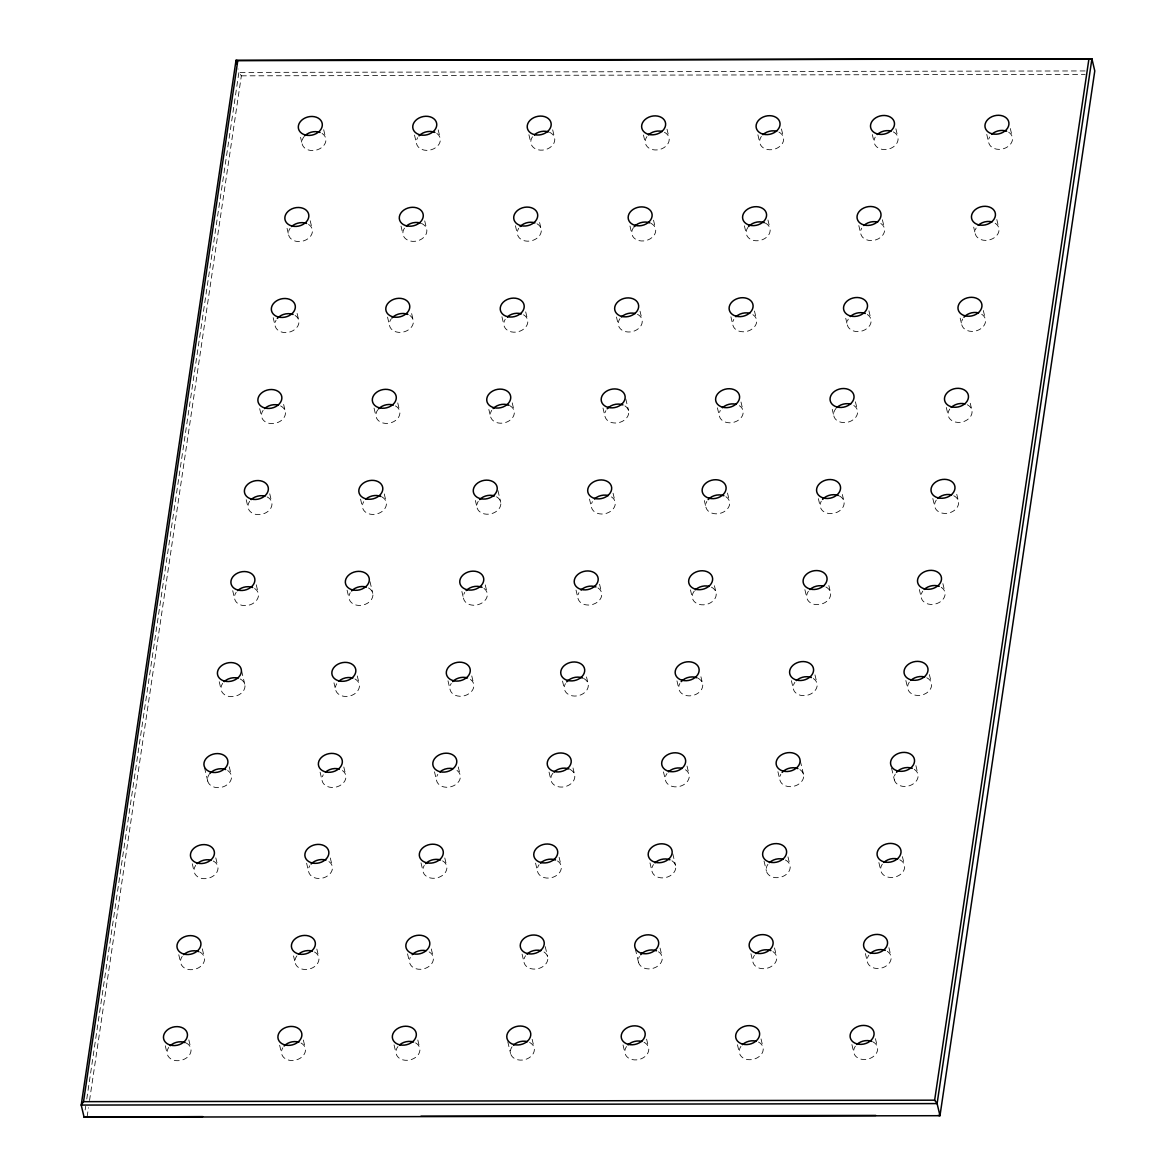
<?xml version="1.0" encoding="UTF-8"?>
<svg xmlns="http://www.w3.org/2000/svg" width="1176" height="1176" viewBox="0 0 1176 1176"><rect width="100%" height="100%" fill="white"/><g stroke="black" fill="none" stroke-linecap="round" stroke-linejoin="round"><path stroke-width="0.75" stroke-dasharray="5 3.75" d="M85.157 1109.938L85.701 1106.293M86.774 1099.031L238.89 72.412L238.081 68.958M87.112 1116.818L88.45 1107.733M89.538 1100.471L241.359 75.823L238.89 72.412L1085.595 70.942M241.359 75.823L1085.139 74.353M1010.316 128.537L1012.301 136.945M986.767 134.431L988.751 142.855M996.822 219.544L998.821 227.968M973.684 227.13L975.272 233.862M983.342 310.567L985.326 318.975M960.189 318.137L961.792 324.885M970.244 403.265L971.846 409.998M895.892 128.772L897.876 137.195M946.312 407.484L948.297 415.892M872.313 134.578L874.312 143.002M956.764 494.273L958.352 501.005M882.397 219.794L884.396 228.203M932.818 498.492L934.817 506.915M858.833 225.601L860.817 234.024M942.887 583.605L944.872 592.028M868.917 310.802L870.902 319.225M919.338 589.514L921.322 597.923M845.75 318.299L847.337 325.032M929.393 674.627L931.377 683.035M855.422 401.825L857.422 410.248M781.452 128.978L783.437 137.401M905.858 680.522L907.843 688.945M832.255 409.321L833.857 416.054M915.913 765.635L917.897 774.058M757.888 134.784L759.872 143.207M842.339 494.523L843.927 501.255M767.957 219.986L769.957 228.409M891.57 768.178L894.363 779.953M818.378 498.653L820.363 507.062M902.418 856.657L904.418 865.08M744.393 225.807L746.393 234.215M828.86 585.545L830.447 592.278M754.477 311.008L756.462 319.431M878.884 862.552L880.868 870.975M804.884 589.661L806.883 598.084M888.938 947.665L890.923 956.088M730.913 316.814L732.898 325.238M814.968 674.877L816.967 683.285M740.998 402.03L742.982 410.439M865.389 953.574L867.388 961.983M667.012 129.184L668.997 137.592M791.404 680.683L793.388 689.092M875.444 1038.687L877.443 1047.11M717.419 407.837L719.418 416.245M800.297 760.843L803.473 774.308M643.448 134.99L645.433 143.398M727.503 493.038L729.502 501.461M851.909 1044.582L853.894 1053.005M653.533 220.191L655.517 228.614M777.924 771.691L779.908 780.114M704.336 500.535L705.923 507.268M787.993 856.907L789.993 865.315M629.968 225.998L631.953 234.421M714.42 585.736L716.008 592.469M640.038 311.214L642.037 319.622M764.033 861.023L766.429 871.122M690.459 589.867L692.443 598.275M774.514 947.915L776.498 956.338M616.474 317.02L618.458 325.429M700.925 676.759L702.528 683.491M625.764 398.855L628.543 410.645M750.95 953.721L752.934 962.144M552.676 129.845L554.675 138.254M676.964 680.875L678.964 689.298M761.034 1038.937L763.018 1047.346M602.994 408.028L604.979 416.451M687.049 766.09L689.033 774.499M528.906 134.726L530.905 143.134M613.063 493.244L615.063 501.652M737.455 1044.744L739.454 1053.152M539.593 222.543L541.18 229.276M663.485 771.897L665.469 780.305M589.499 499.05L591.499 507.459M672.76 853.732L675.553 865.521M515.426 225.733L517.411 234.156M599.584 584.251L601.568 592.675M525.701 311.875L527.701 320.284M649.99 862.905L651.989 871.328M576.019 590.058L578.004 598.481M660.074 948.121L662.073 956.529M501.931 316.756L503.931 325.164M586.501 676.95L588.088 683.682M512.221 402.883L514.206 411.306M635.319 948.87L638.495 962.335M438.207 129.889L440.206 138.298M562.525 681.08L564.524 689.489M646.594 1039.128L648.579 1047.551M488.849 409.454L490.436 416.186M573.006 767.972L574.608 774.705M414.511 135.078L416.495 143.487M497.933 490.539L500.726 502.328M623.03 1044.935L625.015 1053.358M424.727 220.897L426.712 229.32M549.045 772.088L551.029 780.511M475.369 500.462L476.956 507.194M559.129 857.304L561.114 865.712M401.016 226.086L403.015 234.509M485.247 584.913L487.246 593.336M411.644 313.595L413.232 320.328M535.565 863.111L537.55 871.534M461.874 591.484L463.476 598.216M545.238 946.636L547.634 956.735M387.536 317.108L389.521 325.517M471.767 675.935L473.752 684.359M397.753 402.927L399.737 411.35M522.07 954.118L524.07 962.541M323.694 129.727L325.678 138.151M447.997 680.816L449.982 689.224M532.155 1039.334L534.139 1047.757M374.041 408.116L376.041 416.539M458.272 766.958L460.272 775.366M300.556 137.313L302.144 144.045M384.273 493.949L386.257 502.373M507.797 1041.774L510.575 1053.564M310.214 220.75L312.199 229.158M434.503 771.823L436.502 780.247M360.562 499.139L362.546 507.562M444.793 857.965L446.777 866.389M287.062 228.335L288.649 235.068M369.984 581.591L372.777 593.38M297.116 313.448L298.704 320.181M421.023 862.846L423.007 871.254M347.082 590.146L349.066 598.569M431.313 948.988L433.297 957.396M273.185 317.667L275.169 326.075M357.298 675.98L359.283 684.403M283.636 404.456L285.224 411.188M407.543 953.854L409.527 962.277M333.984 682.844L335.572 689.592M417.818 1039.996L419.803 1048.419M259.69 408.675L261.689 417.098M343.804 767.002L345.803 775.41M269.745 493.788L271.744 502.211M394.048 1044.876L396.047 1053.299M320.107 772.191L322.092 780.599M246.21 499.697L248.195 508.105M330.324 858.01L332.308 866.433M256.265 584.81L258.25 593.233M306.613 863.199L308.612 871.622M232.716 590.705L234.715 599.128M316.844 949.032L318.828 957.44M241.58 670.776L244.77 684.241M293.53 955.897L295.117 962.63M219.236 681.727L221.22 690.136M303.349 1040.04L305.348 1048.463M229.291 766.84L231.275 775.263M279.638 1045.229L281.637 1053.652M204.55 767.693L207.74 781.158M215.811 857.863L217.795 866.271M192.261 863.757L194.261 872.166M202.316 948.87L204.315 957.293M178.781 954.765L180.766 963.188M188.836 1039.893L190.821 1048.301M165.287 1045.787L167.286 1054.21M1008.67 132.212A12.142 9.305 -13.3 0 1 1010.155 144.619A12.142 9.305 -13.3 0 1 994.396 148.573A12.142 9.305 -13.3 0 1 989.619 136.989M778.88 132.094A12.142 9.305 -13.3 0 1 781.481 144.766A12.142 9.305 -13.3 0 1 765.12 148.808A12.142 9.305 -13.3 0 1 761.372 136.416M537.006 223.763A12.142 9.305 -13.3 0 1 539.02 236.317A12.142 9.305 -13.3 0 1 522.952 240.301A12.142 9.305 -13.3 0 1 518.69 228.306M650.96 223.322A12.142 9.305 -13.3 0 1 653.562 235.994A12.142 9.305 -13.3 0 1 637.201 240.022A12.142 9.305 -13.3 0 1 633.452 227.629M995.19 223.234A12.142 9.305 -13.3 0 1 996.66 235.641A12.142 9.305 -13.3 0 1 980.916 239.581A12.142 9.305 -13.3 0 1 976.139 227.997M421.39 223.396A12.142 9.305 -13.3 0 1 424.933 236.082A12.142 9.305 -13.3 0 1 408.337 240.419A12.142 9.305 -13.3 0 1 404.794 227.732M308.568 224.425A12.142 9.305 -13.3 0 1 309.788 237.126A12.142 9.305 -13.3 0 1 293.588 240.492A12.142 9.305 -13.3 0 1 290.104 228.276M765.4 223.117A12.142 9.305 -13.3 0 1 768.002 235.788A12.142 9.305 -13.3 0 1 751.626 239.816A12.142 9.305 -13.3 0 1 747.877 227.438M867.315 314.477A12.142 9.305 -13.3 0 1 868.711 326.899A12.142 9.305 -13.3 0 1 852.938 330.779A12.142 9.305 -13.3 0 1 848.249 319.166M409.865 315.477A12.142 9.305 -13.3 0 1 410.439 328.251A12.142 9.305 -13.3 0 1 394.166 331.132A12.142 9.305 -13.3 0 1 391.299 318.755M523.526 314.786A12.142 9.305 -13.3 0 1 525.525 327.34A12.142 9.305 -13.3 0 1 509.458 331.309A12.142 9.305 -13.3 0 1 505.21 319.313M637.48 314.33A12.142 9.305 -13.3 0 1 640.082 327.001A12.142 9.305 -13.3 0 1 623.706 331.044A12.142 9.305 -13.3 0 1 619.958 318.652M295.088 315.447A12.142 9.305 -13.3 0 1 296.558 327.854A12.142 9.305 -13.3 0 1 280.814 331.794A12.142 9.305 -13.3 0 1 276.037 320.225M981.695 314.242A12.142 9.305 -13.3 0 1 983.18 326.649A12.142 9.305 -13.3 0 1 967.422 330.603A12.142 9.305 -13.3 0 1 962.659 319.019M887.292 951.355A12.142 9.305 -13.3 0 1 888.527 964.041A12.142 9.305 -13.3 0 1 872.313 967.422A12.142 9.305 -13.3 0 1 868.843 955.206M314.521 952.001A12.142 9.305 -13.3 0 1 316.565 964.79A12.142 9.305 -13.3 0 1 300.101 968.407A12.142 9.305 -13.3 0 1 296.911 955.867M199.714 952.016A12.142 9.305 -13.3 0 1 202.404 964.673A12.142 9.305 -13.3 0 1 186.043 968.774A12.142 9.305 -13.3 0 1 182.221 956.397M872.842 1041.833A12.142 9.305 -13.3 0 1 875.532 1054.49A12.142 9.305 -13.3 0 1 859.186 1058.591A12.142 9.305 -13.3 0 1 855.349 1046.214M186.234 1043.038A12.142 9.305 -13.3 0 1 188.924 1055.68A12.142 9.305 -13.3 0 1 172.563 1059.782A12.142 9.305 -13.3 0 1 168.741 1047.419M644.022 1042.259A12.142 9.305 -13.3 0 1 646.624 1054.931A12.142 9.305 -13.3 0 1 630.262 1058.959A12.142 9.305 -13.3 0 1 626.514 1046.567M758.461 1042.054A12.142 9.305 -13.3 0 1 761.063 1054.725A12.142 9.305 -13.3 0 1 744.687 1058.767A12.142 9.305 -13.3 0 1 740.953 1046.375M301.041 1043.024A12.142 9.305 -13.3 0 1 303.32 1055.519A12.142 9.305 -13.3 0 1 287.311 1059.708A12.142 9.305 -13.3 0 1 282.784 1047.787M415.628 1042.906A12.142 9.305 -13.3 0 1 417.392 1055.754A12.142 9.305 -13.3 0 1 400.884 1059.135A12.142 9.305 -13.3 0 1 397.973 1046.537M529.582 1042.45A12.142 9.305 -13.3 0 1 532.199 1055.122A12.142 9.305 -13.3 0 1 515.823 1059.164A12.142 9.305 -13.3 0 1 512.075 1046.772M549.486 132.256A12.142 9.305 -13.3 0 1 552.735 145.016A12.142 9.305 -13.3 0 1 536.08 149.131A12.142 9.305 -13.3 0 1 532.831 136.372M664.44 132.3A12.142 9.305 -13.3 0 1 667.057 144.971A12.142 9.305 -13.3 0 1 650.681 149.014A12.142 9.305 -13.3 0 1 646.932 136.622M322.062 133.417A12.142 9.305 -13.3 0 1 323.003 146.383A12.142 9.305 -13.3 0 1 306.407 149.146A12.142 9.305 -13.3 0 1 304.29 136.372M967.245 404.72A12.142 9.305 -13.3 0 1 969.935 417.377A12.142 9.305 -13.3 0 1 953.589 421.478A12.142 9.305 -13.3 0 1 949.752 409.101M395.445 405.911A12.142 9.305 -13.3 0 1 397.488 418.7A12.142 9.305 -13.3 0 1 381.009 422.302A12.142 9.305 -13.3 0 1 377.819 409.777M739.381 405.691A12.142 9.305 -13.3 0 1 740.777 418.112A12.142 9.305 -13.3 0 1 725.019 421.993A12.142 9.305 -13.3 0 1 720.315 410.395M496.551 496.816A12.142 9.305 -13.3 0 1 498.565 509.37A12.142 9.305 -13.3 0 1 482.483 513.339A12.142 9.305 -13.3 0 1 478.235 501.344M725.901 496.713A12.142 9.305 -13.3 0 1 727.297 509.12A12.142 9.305 -13.3 0 1 711.524 513.015A12.142 9.305 -13.3 0 1 706.835 501.402M839.37 495.963A12.142 9.305 -13.3 0 1 842.207 508.341A12.142 9.305 -13.3 0 1 826.331 512.942A12.142 9.305 -13.3 0 1 821.274 501.211M381.95 496.933A12.142 9.305 -13.3 0 1 384.243 509.428A12.142 9.305 -13.3 0 1 368.235 513.618A12.142 9.305 -13.3 0 1 363.707 501.696M880.795 223.455A12.142 9.305 -13.3 0 1 882.191 235.876A12.142 9.305 -13.3 0 1 866.418 239.757A12.142 9.305 -13.3 0 1 861.729 228.159M893.319 131.903A12.142 9.305 -13.3 0 1 896.156 144.281A12.142 9.305 -13.3 0 1 880.265 148.882A12.142 9.305 -13.3 0 1 875.209 137.136M436.825 133.432A12.142 9.305 -13.3 0 1 437.678 145.942A12.142 9.305 -13.3 0 1 421.816 149.411A12.142 9.305 -13.3 0 1 417.656 137.636M941.241 587.294A12.142 9.305 -13.3 0 1 942.461 599.981A12.142 9.305 -13.3 0 1 926.262 603.361A12.142 9.305 -13.3 0 1 922.778 591.146M254.619 588.5A12.142 9.305 -13.3 0 1 255.854 601.186A12.142 9.305 -13.3 0 1 239.639 604.552A12.142 9.305 -13.3 0 1 236.17 592.337M711.451 587.177A12.142 9.305 -13.3 0 1 713.817 600.142A12.142 9.305 -13.3 0 1 697 603.567A12.142 9.305 -13.3 0 1 694.649 590.617M825.89 586.986A12.142 9.305 -13.3 0 1 828.492 599.657A12.142 9.305 -13.3 0 1 812.131 603.685A12.142 9.305 -13.3 0 1 808.382 591.293M368.47 587.941A12.142 9.305 -13.3 0 1 370.749 600.451A12.142 9.305 -13.3 0 1 354.74 604.626A12.142 9.305 -13.3 0 1 350.228 592.719M280.638 405.926A12.142 9.305 -13.3 0 1 283.313 418.582A12.142 9.305 -13.3 0 1 266.967 422.669A12.142 9.305 -13.3 0 1 263.13 410.306M510.031 405.808A12.142 9.305 -13.3 0 1 512.045 418.347A12.142 9.305 -13.3 0 1 495.978 422.331A12.142 9.305 -13.3 0 1 491.73 410.336M624.956 405.896A12.142 9.305 -13.3 0 1 626.352 418.303A12.142 9.305 -13.3 0 1 610.579 422.199A12.142 9.305 -13.3 0 1 605.89 410.586M953.765 495.743A12.142 9.305 -13.3 0 1 956.455 508.4A12.142 9.305 -13.3 0 1 940.094 512.486A12.142 9.305 -13.3 0 1 936.272 500.123M267.143 496.933A12.142 9.305 -13.3 0 1 269.833 509.59A12.142 9.305 -13.3 0 1 253.487 513.692A12.142 9.305 -13.3 0 1 249.65 501.329M611.461 496.904A12.142 9.305 -13.3 0 1 612.858 509.326A12.142 9.305 -13.3 0 1 597.099 513.206A12.142 9.305 -13.3 0 1 592.395 501.608M853.82 405.485A12.142 9.305 -13.3 0 1 854.687 418.465A12.142 9.305 -13.3 0 1 838.076 421.17A12.142 9.305 -13.3 0 1 836.048 408.381M752.875 314.668A12.142 9.305 -13.3 0 1 754.272 327.09A12.142 9.305 -13.3 0 1 738.499 330.985A12.142 9.305 -13.3 0 1 733.809 319.372M899.816 859.803A12.142 9.305 -13.3 0 1 902.507 872.46A12.142 9.305 -13.3 0 1 886.16 876.546A12.142 9.305 -13.3 0 1 882.323 864.184M213.194 861.008A12.142 9.305 -13.3 0 1 215.884 873.65A12.142 9.305 -13.3 0 1 199.538 877.752A12.142 9.305 -13.3 0 1 195.701 865.389M671.952 860.773A12.142 9.305 -13.3 0 1 673.098 873.474A12.142 9.305 -13.3 0 1 656.884 876.782A12.142 9.305 -13.3 0 1 653.489 864.536M785.436 860.023A12.142 9.305 -13.3 0 1 788.038 872.695A12.142 9.305 -13.3 0 1 771.662 876.737A12.142 9.305 -13.3 0 1 767.913 864.345M328.942 861.567A12.142 9.305 -13.3 0 1 329.794 874.062A12.142 9.305 -13.3 0 1 313.933 877.531A12.142 9.305 -13.3 0 1 309.758 865.757M442.602 860.876A12.142 9.305 -13.3 0 1 444.616 873.43A12.142 9.305 -13.3 0 1 428.549 877.414A12.142 9.305 -13.3 0 1 424.286 865.404M483.983 588.412A12.142 9.305 -13.3 0 1 484.556 600.951A12.142 9.305 -13.3 0 1 468.651 604.214A12.142 9.305 -13.3 0 1 464.755 592.366M597.981 587.926A12.142 9.305 -13.3 0 1 599.378 600.333A12.142 9.305 -13.3 0 1 583.605 604.229A12.142 9.305 -13.3 0 1 578.915 592.616M926.791 677.773A12.142 9.305 -13.3 0 1 929.481 690.43A12.142 9.305 -13.3 0 1 913.12 694.516A12.142 9.305 -13.3 0 1 909.298 682.154M240.169 678.964A12.142 9.305 -13.3 0 1 242.859 691.62A12.142 9.305 -13.3 0 1 226.512 695.722A12.142 9.305 -13.3 0 1 222.676 683.359M697.971 678.199A12.142 9.305 -13.3 0 1 700.808 690.577A12.142 9.305 -13.3 0 1 684.917 695.178A12.142 9.305 -13.3 0 1 679.86 683.432M813.366 678.537A12.142 9.305 -13.3 0 1 814.498 691.238A12.142 9.305 -13.3 0 1 798.283 694.546A12.142 9.305 -13.3 0 1 794.888 682.315M354.976 678.964A12.142 9.305 -13.3 0 1 357.269 691.459A12.142 9.305 -13.3 0 1 341.26 695.648A12.142 9.305 -13.3 0 1 336.733 683.726M470.488 679.434A12.142 9.305 -13.3 0 1 471.076 691.973A12.142 9.305 -13.3 0 1 455.171 695.236A12.142 9.305 -13.3 0 1 451.261 683.374M583.531 678.39A12.142 9.305 -13.3 0 1 586.368 690.768A12.142 9.305 -13.3 0 1 570.478 695.369A12.142 9.305 -13.3 0 1 565.421 683.638M914.267 769.325A12.142 9.305 -13.3 0 1 915.751 781.731A12.142 9.305 -13.3 0 1 899.993 785.671A12.142 9.305 -13.3 0 1 895.23 774.102M227.659 770.53A12.142 9.305 -13.3 0 1 228.879 783.216A12.142 9.305 -13.3 0 1 212.68 786.582A12.142 9.305 -13.3 0 1 209.196 774.367M685.446 769.751A12.142 9.305 -13.3 0 1 686.578 782.452A12.142 9.305 -13.3 0 1 670.364 785.759A12.142 9.305 -13.3 0 1 666.968 773.529M799.886 769.56A12.142 9.305 -13.3 0 1 801.282 781.966A12.142 9.305 -13.3 0 1 785.509 785.862A12.142 9.305 -13.3 0 1 780.82 774.249M342.422 770.545A12.142 9.305 -13.3 0 1 343.274 783.054A12.142 9.305 -13.3 0 1 327.413 786.523A12.142 9.305 -13.3 0 1 323.253 774.749M457.008 770.442A12.142 9.305 -13.3 0 1 457.582 782.981A12.142 9.305 -13.3 0 1 441.676 786.244A12.142 9.305 -13.3 0 1 437.781 774.396M570.051 769.413A12.142 9.305 -13.3 0 1 572.403 782.378A12.142 9.305 -13.3 0 1 555.587 785.803A12.142 9.305 -13.3 0 1 553.235 772.838M557.527 860.964A12.142 9.305 -13.3 0 1 558.659 873.665A12.142 9.305 -13.3 0 1 542.445 876.987A12.142 9.305 -13.3 0 1 539.049 864.742M658.472 951.781A12.142 9.305 -13.3 0 1 659.868 964.202A12.142 9.305 -13.3 0 1 644.095 968.083A12.142 9.305 -13.3 0 1 639.406 956.485M772.911 951.59A12.142 9.305 -13.3 0 1 774.043 964.291A12.142 9.305 -13.3 0 1 757.829 967.598A12.142 9.305 -13.3 0 1 754.433 955.353M429.122 951.898A12.142 9.305 -13.3 0 1 431.371 964.158A12.142 9.305 -13.3 0 1 415.79 968.686A12.142 9.305 -13.3 0 1 410.277 957.367M544.032 951.987A12.142 9.305 -13.3 0 1 545.179 964.688A12.142 9.305 -13.3 0 1 528.965 967.995A12.142 9.305 -13.3 0 1 525.554 955.75"/><path stroke-width="1.5" d="M1088.888 59.182L934.641 1100.177L937.11 1103.588L81.218 1105.072L83.525 1101.662L237.773 60.667L1091.916 58.8L1094.783 70.927L939.977 1115.701L84.084 1117.2L81.218 1105.072L236.023 60.299L1091.916 58.8L937.11 1103.588L939.977 1115.701L938.227 1115.333M84.084 1117.2L202.669 1116.612M83.525 1101.662L934.641 1100.177M420.949 1116.23L875.855 1115.436M237.773 60.667L236.023 60.299L236.846 63.754M978.226 225.351A12.142 9.305 -13.3 0 1 992.059 221.896M520.101 226.542A12.142 9.305 -13.3 0 1 534.918 222.867M291.604 226.556A12.142 9.305 -13.3 0 1 306.554 223.44M748.583 226.556A12.142 9.305 -13.3 0 1 764.356 222.661M863.831 225.513A12.142 9.305 -13.3 0 1 877.678 222.102M850.351 316.535A12.142 9.305 -13.3 0 1 865.301 313.478M392.049 317.887A12.142 9.305 -13.3 0 1 407.91 314.418M507.459 316.756A12.142 9.305 -13.3 0 1 521.438 313.889M621.472 316.932A12.142 9.305 -13.3 0 1 635.319 313.522M870.343 953.486A12.142 9.305 -13.3 0 1 885.293 950.37M412.203 954.662A12.142 9.305 -13.3 0 1 425.903 950.678M170.241 1045.699A12.142 9.305 -13.3 0 1 185.191 1042.583M399.575 1044.876A12.142 9.305 -13.3 0 1 413.555 1042.01M856.848 1044.494A12.142 9.305 -13.3 0 1 871.798 1041.377M628.028 1044.861A12.142 9.305 -13.3 0 1 641.875 1041.451M742.453 1044.655A12.142 9.305 -13.3 0 1 756.315 1041.245M284.151 1046.008A12.142 9.305 -13.3 0 1 298.924 1042.157M513.589 1045.052A12.142 9.305 -13.3 0 1 527.436 1041.642M648.446 134.902A12.142 9.305 -13.3 0 1 662.294 131.492M534.433 134.726A12.142 9.305 -13.3 0 1 548.413 131.859M305.099 135.549A12.142 9.305 -13.3 0 1 320.048 132.432M991.706 134.343A12.142 9.305 -13.3 0 1 1006.656 131.227M762.886 134.696A12.142 9.305 -13.3 0 1 776.733 131.286M951.252 407.396A12.142 9.305 -13.3 0 1 965.084 403.927M378.554 408.91A12.142 9.305 -13.3 0 1 393.328 405.044M479.632 499.58A12.142 9.305 -13.3 0 1 494.464 495.919M708.128 499.594A12.142 9.305 -13.3 0 1 723.901 495.713M822.568 499.403A12.142 9.305 -13.3 0 1 838.326 495.508M365.912 499.109A12.142 9.305 -13.3 0 1 380.936 496.448M594.497 498.962A12.142 9.305 -13.3 0 1 608.345 495.552M406.367 226.057A12.142 9.305 -13.3 0 1 420.302 223.014M634.143 226.748A12.142 9.305 -13.3 0 1 649.916 222.867M877.311 134.505A12.142 9.305 -13.3 0 1 891.173 131.095M419.009 135.857A12.142 9.305 -13.3 0 1 434.885 132.388M237.67 590.617A12.142 9.305 -13.3 0 1 252.619 587.5M466.152 590.602A12.142 9.305 -13.3 0 1 482.057 587.338M924.277 589.426A12.142 9.305 -13.3 0 1 939.227 586.31M695.457 589.779A12.142 9.305 -13.3 0 1 709.304 586.368M809.882 589.588A12.142 9.305 -13.3 0 1 823.744 586.163M351.58 590.94A12.142 9.305 -13.3 0 1 366.368 587.074M493.126 408.572A12.142 9.305 -13.3 0 1 509.032 405.308M251.149 499.609A12.142 9.305 -13.3 0 1 264.982 496.14M937.772 498.404A12.142 9.305 -13.3 0 1 951.605 494.934M963.938 317.211A12.142 9.305 -13.3 0 1 978.579 312.904M264.629 408.587A12.142 9.305 -13.3 0 1 278.477 405.117M722.417 407.749A12.142 9.305 -13.3 0 1 736.279 404.338M836.856 407.543A12.142 9.305 -13.3 0 1 850.704 404.132M607.183 408.778A12.142 9.305 -13.3 0 1 622.942 404.897M277.315 318.402A12.142 9.305 -13.3 0 1 293.074 314.462M735.911 316.741A12.142 9.305 -13.3 0 1 749.759 313.316M197.201 863.669A12.142 9.305 -13.3 0 1 211.048 860.2M425.697 863.64A12.142 9.305 -13.3 0 1 440.515 859.979M883.823 862.464A12.142 9.305 -13.3 0 1 897.655 858.995M654.988 862.831A12.142 9.305 -13.3 0 1 669.952 859.774M769.427 862.625A12.142 9.305 -13.3 0 1 783.275 859.215M311.125 863.978A12.142 9.305 -13.3 0 1 325.899 860.126M540.563 863.022A12.142 9.305 -13.3 0 1 555.513 859.979M581.018 589.985A12.142 9.305 -13.3 0 1 595.982 586.927M224.175 681.639A12.142 9.305 -13.3 0 1 238.022 678.17M452.672 681.61A12.142 9.305 -13.3 0 1 467.489 677.949M910.797 680.434A12.142 9.305 -13.3 0 1 924.63 676.964M681.154 681.624A12.142 9.305 -13.3 0 1 696.927 677.744M796.402 680.595A12.142 9.305 -13.3 0 1 811.367 677.538M338.938 681.139A12.142 9.305 -13.3 0 1 352.874 678.082M566.714 681.83A12.142 9.305 -13.3 0 1 582.487 677.935M209.887 773.485A12.142 9.305 -13.3 0 1 225.645 769.53M440.03 771.823A12.142 9.305 -13.3 0 1 452.863 768.648M896.509 772.279A12.142 9.305 -13.3 0 1 912.253 768.34M668.482 771.809A12.142 9.305 -13.3 0 1 682.33 768.398M782.113 772.441A12.142 9.305 -13.3 0 1 797.872 768.56M325.458 772.162A12.142 9.305 -13.3 0 1 339.394 769.104M554.043 772.015A12.142 9.305 -13.3 0 1 569.008 768.957M183.721 954.677A12.142 9.305 -13.3 0 1 198.671 951.575M640.7 954.677A12.142 9.305 -13.3 0 1 656.473 950.781M755.947 953.648A12.142 9.305 -13.3 0 1 770.897 950.59M298.483 954.192A12.142 9.305 -13.3 0 1 312.419 951.134M527.068 954.045A12.142 9.305 -13.3 0 1 540.916 950.634M763.003 134.152A12.142 9.305 -13.3 0 0 780.026 123.201A12.142 9.305 -13.3 0 0 761.195 118.085A12.142 9.305 -13.3 0 0 763.003 134.152M648.564 134.358A12.142 9.305 -13.3 0 0 665.601 123.407A12.142 9.305 -13.3 0 0 646.756 118.276A12.142 9.305 -13.3 0 0 648.564 134.358M534.712 134.696A12.142 9.305 -13.3 0 0 551.088 123.112A12.142 9.305 -13.3 0 0 531.802 118.835A12.142 9.305 -13.3 0 0 534.712 134.696M951.472 406.822A12.142 9.305 -13.3 0 0 968.436 395.798A12.142 9.305 -13.3 0 0 949.561 390.755A12.142 9.305 -13.3 0 0 951.472 406.822M380.01 407.984A12.142 9.305 -13.3 0 0 396.165 396.194A12.142 9.305 -13.3 0 0 376.746 392.196A12.142 9.305 -13.3 0 0 380.01 407.984M722.549 407.205A12.142 9.305 -13.3 0 0 739.572 396.253A12.142 9.305 -13.3 0 0 720.741 391.123A12.142 9.305 -13.3 0 0 722.549 407.205M480.778 498.756A12.142 9.305 -13.3 0 0 497.139 487.173A12.142 9.305 -13.3 0 0 477.853 482.895A12.142 9.305 -13.3 0 0 480.778 498.756M709.055 498.212A12.142 9.305 -13.3 0 0 726.092 487.261A12.142 9.305 -13.3 0 0 707.246 482.145A12.142 9.305 -13.3 0 0 709.055 498.212M823.494 498.021A12.142 9.305 -13.3 0 0 840.531 487.07A12.142 9.305 -13.3 0 0 821.686 481.94A12.142 9.305 -13.3 0 0 823.494 498.021M366.53 499.006A12.142 9.305 -13.3 0 0 382.67 487.217A12.142 9.305 -13.3 0 0 363.266 483.204A12.142 9.305 -13.3 0 0 366.53 499.006M594.615 498.418A12.142 9.305 -13.3 0 0 611.652 487.467A12.142 9.305 -13.3 0 0 592.807 482.351A12.142 9.305 -13.3 0 0 594.615 498.418M877.443 133.961A12.142 9.305 -13.3 0 0 894.466 122.995A12.142 9.305 -13.3 0 0 875.635 117.879A12.142 9.305 -13.3 0 0 877.443 133.961M278.344 317.005A12.142 9.305 -13.3 0 0 295.308 305.981A12.142 9.305 -13.3 0 0 276.419 300.938A12.142 9.305 -13.3 0 0 278.344 317.005M964.952 315.8A12.142 9.305 -13.3 0 0 981.931 304.79A12.142 9.305 -13.3 0 0 963.041 299.748A12.142 9.305 -13.3 0 0 964.952 315.8M736.029 316.182A12.142 9.305 -13.3 0 0 753.066 305.231A12.142 9.305 -13.3 0 0 734.221 300.115A12.142 9.305 -13.3 0 0 736.029 316.182M264.85 408.013A12.142 9.305 -13.3 0 0 281.828 397.003A12.142 9.305 -13.3 0 0 262.939 391.961A12.142 9.305 -13.3 0 0 264.85 408.013M494.258 407.749A12.142 9.305 -13.3 0 0 510.634 396.15A12.142 9.305 -13.3 0 0 491.347 391.873A12.142 9.305 -13.3 0 0 494.258 407.749M608.11 407.396A12.142 9.305 -13.3 0 0 625.132 396.444A12.142 9.305 -13.3 0 0 606.301 391.329A12.142 9.305 -13.3 0 0 608.11 407.396M210.916 772.073A12.142 9.305 -13.3 0 0 227.879 761.063A12.142 9.305 -13.3 0 0 208.99 756.021A12.142 9.305 -13.3 0 0 210.916 772.073M440.309 771.809A12.142 9.305 -13.3 0 0 456.685 760.21A12.142 9.305 -13.3 0 0 437.399 755.947A12.142 9.305 -13.3 0 0 440.309 771.809M668.6 771.265A12.142 9.305 -13.3 0 0 685.637 760.313A12.142 9.305 -13.3 0 0 666.792 755.198A12.142 9.305 -13.3 0 0 668.6 771.265M783.04 771.059A12.142 9.305 -13.3 0 0 800.062 760.108A12.142 9.305 -13.3 0 0 781.232 754.992A12.142 9.305 -13.3 0 0 783.04 771.059M326.075 772.044A12.142 9.305 -13.3 0 0 342.216 760.255A12.142 9.305 -13.3 0 0 322.812 756.256A12.142 9.305 -13.3 0 0 326.075 772.044M554.161 771.471A12.142 9.305 -13.3 0 0 571.198 760.505A12.142 9.305 -13.3 0 0 552.352 755.389A12.142 9.305 -13.3 0 0 554.161 771.471M884.043 861.89A12.142 9.305 -13.3 0 0 901.007 850.88A12.142 9.305 -13.3 0 0 882.132 845.838A12.142 9.305 -13.3 0 0 884.043 861.89M197.421 863.096A12.142 9.305 -13.3 0 0 214.399 852.085A12.142 9.305 -13.3 0 0 195.51 847.043A12.142 9.305 -13.3 0 0 197.421 863.096M426.829 862.831A12.142 9.305 -13.3 0 0 443.205 851.233A12.142 9.305 -13.3 0 0 423.919 846.955A12.142 9.305 -13.3 0 0 426.829 862.831M836.974 406.999A12.142 9.305 -13.3 0 0 854.011 396.047A12.142 9.305 -13.3 0 0 835.166 390.932A12.142 9.305 -13.3 0 0 836.974 406.999M937.978 497.83A12.142 9.305 -13.3 0 0 954.956 486.82A12.142 9.305 -13.3 0 0 936.067 481.778A12.142 9.305 -13.3 0 0 937.978 497.83M251.37 499.036A12.142 9.305 -13.3 0 0 268.334 488.011A12.142 9.305 -13.3 0 0 249.459 482.983A12.142 9.305 -13.3 0 0 251.37 499.036M413.349 953.839A12.142 9.305 -13.3 0 0 429.71 942.255A12.142 9.305 -13.3 0 0 410.424 937.978A12.142 9.305 -13.3 0 0 413.349 953.839M641.626 953.295A12.142 9.305 -13.3 0 0 658.663 942.343A12.142 9.305 -13.3 0 0 639.817 937.228A12.142 9.305 -13.3 0 0 641.626 953.295M756.065 953.089A12.142 9.305 -13.3 0 0 773.102 942.138A12.142 9.305 -13.3 0 0 754.257 937.022A12.142 9.305 -13.3 0 0 756.065 953.089M527.186 953.501A12.142 9.305 -13.3 0 0 544.223 942.549A12.142 9.305 -13.3 0 0 525.378 937.419A12.142 9.305 -13.3 0 0 527.186 953.501M857.069 1043.92A12.142 9.305 -13.3 0 0 874.047 1032.91A12.142 9.305 -13.3 0 0 855.158 1027.868A12.142 9.305 -13.3 0 0 857.069 1043.92M170.447 1045.126A12.142 9.305 -13.3 0 0 187.425 1034.116A12.142 9.305 -13.3 0 0 168.536 1029.073A12.142 9.305 -13.3 0 0 170.447 1045.126M399.855 1044.861A12.142 9.305 -13.3 0 0 416.23 1033.263A12.142 9.305 -13.3 0 0 396.944 1028.985A12.142 9.305 -13.3 0 0 399.855 1044.861M628.146 1044.317A12.142 9.305 -13.3 0 0 645.168 1033.351A12.142 9.305 -13.3 0 0 626.338 1028.236A12.142 9.305 -13.3 0 0 628.146 1044.317M742.57 1044.112A12.142 9.305 -13.3 0 0 759.608 1033.16A12.142 9.305 -13.3 0 0 740.762 1028.044A12.142 9.305 -13.3 0 0 742.57 1044.112M621.59 316.388A12.142 9.305 -13.3 0 0 638.627 305.437A12.142 9.305 -13.3 0 0 619.781 300.306A12.142 9.305 -13.3 0 0 621.59 316.388M507.753 316.726A12.142 9.305 -13.3 0 0 524.114 305.143A12.142 9.305 -13.3 0 0 504.827 300.865A12.142 9.305 -13.3 0 0 507.753 316.726M796.519 680.051A12.142 9.305 -13.3 0 0 813.557 669.1A12.142 9.305 -13.3 0 0 794.711 663.97A12.142 9.305 -13.3 0 0 796.519 680.051M339.555 681.036A12.142 9.305 -13.3 0 0 355.711 669.247A12.142 9.305 -13.3 0 0 336.292 665.234A12.142 9.305 -13.3 0 0 339.555 681.036M567.655 680.448A12.142 9.305 -13.3 0 0 584.678 669.497A12.142 9.305 -13.3 0 0 565.847 664.381A12.142 9.305 -13.3 0 0 567.655 680.448M897.523 770.883A12.142 9.305 -13.3 0 0 914.502 759.858A12.142 9.305 -13.3 0 0 895.612 754.83A12.142 9.305 -13.3 0 0 897.523 770.883M521.233 225.719A12.142 9.305 -13.3 0 0 537.608 214.12A12.142 9.305 -13.3 0 0 518.322 209.843A12.142 9.305 -13.3 0 0 521.233 225.719M635.084 225.366A12.142 9.305 -13.3 0 0 652.107 214.414A12.142 9.305 -13.3 0 0 633.276 209.299A12.142 9.305 -13.3 0 0 635.084 225.366M749.509 225.175A12.142 9.305 -13.3 0 0 766.546 214.223A12.142 9.305 -13.3 0 0 747.701 209.093A12.142 9.305 -13.3 0 0 749.509 225.175M863.948 224.969A12.142 9.305 -13.3 0 0 880.986 214.017A12.142 9.305 -13.3 0 0 862.14 208.902A12.142 9.305 -13.3 0 0 863.948 224.969M850.468 315.991A12.142 9.305 -13.3 0 0 867.491 305.04A12.142 9.305 -13.3 0 0 848.66 299.909A12.142 9.305 -13.3 0 0 850.468 315.991M924.498 588.853A12.142 9.305 -13.3 0 0 941.476 577.828A12.142 9.305 -13.3 0 0 922.587 572.785A12.142 9.305 -13.3 0 0 924.498 588.853M237.875 590.043A12.142 9.305 -13.3 0 0 254.854 579.033A12.142 9.305 -13.3 0 0 235.964 573.991A12.142 9.305 -13.3 0 0 237.875 590.043M467.284 589.779A12.142 9.305 -13.3 0 0 483.659 578.18A12.142 9.305 -13.3 0 0 464.373 573.903A12.142 9.305 -13.3 0 0 467.284 589.779M695.575 589.235A12.142 9.305 -13.3 0 0 712.597 578.283A12.142 9.305 -13.3 0 0 693.766 573.168A12.142 9.305 -13.3 0 0 695.575 589.235M305.304 134.975A12.142 9.305 -13.3 0 0 322.283 123.95A12.142 9.305 -13.3 0 0 303.393 118.908A12.142 9.305 -13.3 0 0 305.304 134.975M991.927 133.77A12.142 9.305 -13.3 0 0 1008.905 122.76A12.142 9.305 -13.3 0 0 990.016 117.718A12.142 9.305 -13.3 0 0 991.927 133.77M420.479 134.946A12.142 9.305 -13.3 0 0 436.619 123.157A12.142 9.305 -13.3 0 0 417.201 119.143A12.142 9.305 -13.3 0 0 420.479 134.946M978.447 224.792A12.142 9.305 -13.3 0 0 995.41 213.767A12.142 9.305 -13.3 0 0 976.536 208.725A12.142 9.305 -13.3 0 0 978.447 224.792M406.984 225.954A12.142 9.305 -13.3 0 0 423.139 214.164A12.142 9.305 -13.3 0 0 403.721 210.166A12.142 9.305 -13.3 0 0 406.984 225.954M291.824 225.983A12.142 9.305 -13.3 0 0 308.803 214.973A12.142 9.305 -13.3 0 0 289.913 209.931A12.142 9.305 -13.3 0 0 291.824 225.983M393.504 316.976A12.142 9.305 -13.3 0 0 409.645 305.187A12.142 9.305 -13.3 0 0 390.241 301.174A12.142 9.305 -13.3 0 0 393.504 316.976M809.999 589.029A12.142 9.305 -13.3 0 0 827.037 578.077A12.142 9.305 -13.3 0 0 808.206 572.962A12.142 9.305 -13.3 0 0 809.999 589.029M353.035 590.014A12.142 9.305 -13.3 0 0 369.19 578.225A12.142 9.305 -13.3 0 0 349.772 574.226A12.142 9.305 -13.3 0 0 353.035 590.014M581.135 589.426A12.142 9.305 -13.3 0 0 598.172 578.474A12.142 9.305 -13.3 0 0 579.327 573.359A12.142 9.305 -13.3 0 0 581.135 589.426M911.018 679.86A12.142 9.305 -13.3 0 0 927.982 668.85A12.142 9.305 -13.3 0 0 909.092 663.808A12.142 9.305 -13.3 0 0 911.018 679.86M224.395 681.066A12.142 9.305 -13.3 0 0 241.374 670.055A12.142 9.305 -13.3 0 0 222.484 665.013A12.142 9.305 -13.3 0 0 224.395 681.066M453.804 680.786A12.142 9.305 -13.3 0 0 470.165 669.203A12.142 9.305 -13.3 0 0 450.893 664.925A12.142 9.305 -13.3 0 0 453.804 680.786M682.08 680.242A12.142 9.305 -13.3 0 0 699.117 669.291A12.142 9.305 -13.3 0 0 680.272 664.175A12.142 9.305 -13.3 0 0 682.08 680.242M655.106 862.273A12.142 9.305 -13.3 0 0 672.143 851.321A12.142 9.305 -13.3 0 0 653.312 846.205A12.142 9.305 -13.3 0 0 655.106 862.273M769.545 862.082A12.142 9.305 -13.3 0 0 786.582 851.13A12.142 9.305 -13.3 0 0 767.737 846.014A12.142 9.305 -13.3 0 0 769.545 862.082M312.581 863.066A12.142 9.305 -13.3 0 0 328.736 851.277A12.142 9.305 -13.3 0 0 309.317 847.264A12.142 9.305 -13.3 0 0 312.581 863.066M540.681 862.478A12.142 9.305 -13.3 0 0 557.703 851.527A12.142 9.305 -13.3 0 0 538.873 846.411A12.142 9.305 -13.3 0 0 540.681 862.478M870.549 952.913A12.142 9.305 -13.3 0 0 887.527 941.903A12.142 9.305 -13.3 0 0 868.638 936.86A12.142 9.305 -13.3 0 0 870.549 952.913M299.101 954.074A12.142 9.305 -13.3 0 0 315.241 942.299A12.142 9.305 -13.3 0 0 295.837 938.286A12.142 9.305 -13.3 0 0 299.101 954.074M183.941 954.103A12.142 9.305 -13.3 0 0 200.905 943.093A12.142 9.305 -13.3 0 0 182.03 938.051A12.142 9.305 -13.3 0 0 183.941 954.103M285.606 1045.097A12.142 9.305 -13.3 0 0 301.762 1033.307A12.142 9.305 -13.3 0 0 282.343 1029.309A12.142 9.305 -13.3 0 0 285.606 1045.097M513.706 1044.508A12.142 9.305 -13.3 0 0 530.744 1033.557A12.142 9.305 -13.3 0 0 511.898 1028.441A12.142 9.305 -13.3 0 0 513.706 1044.508"/></g></svg>
